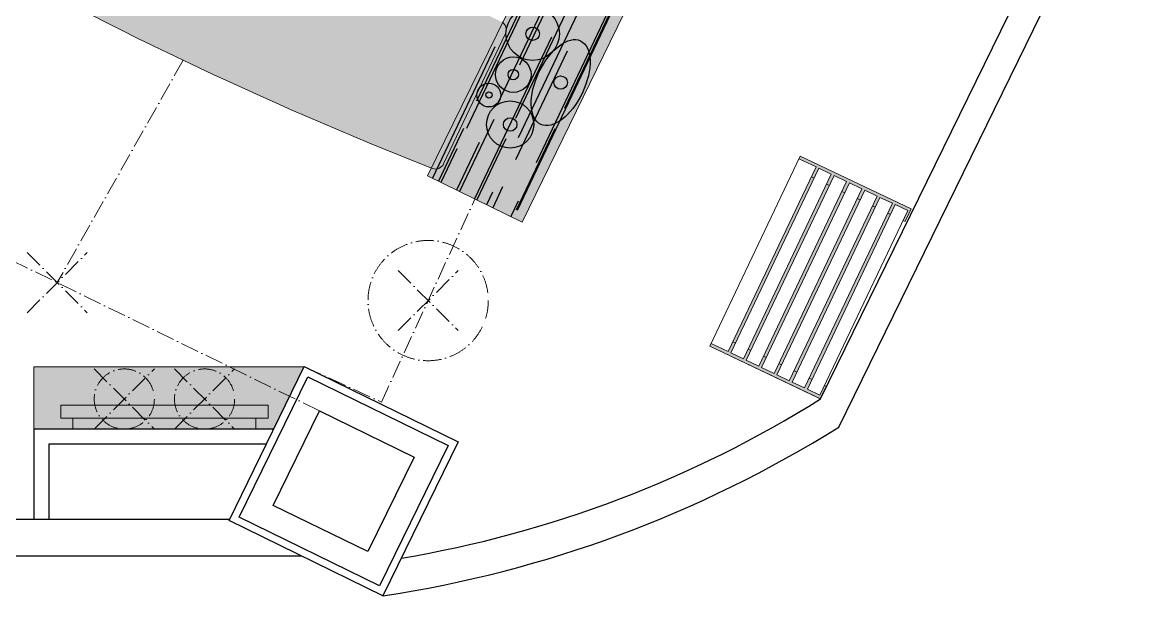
# Model space of a CAD drawing. Header units: millimetres. Extents: x -16811 to 32579, y 147992 to 176118.
# Drawn here: x 16758 to 20432, y 155790 to 157699 of the extents above; entities that cross this region are included whole.
import ezdxf

# ---------------------------------------------------------------- set-up
doc = ezdxf.new("R2010")
doc.units = ezdxf.units.MM
doc.header["$MEASUREMENT"] = 0
doc.header["$PDMODE"] = 3
doc.header["$PDSIZE"] = 100
doc.linetypes.add('ACAD_ISO10W100', pattern=[18, 12, -3, 0, -3])
doc.layers.add('0[34]', color=6, linetype='ACAD_ISO10W100', lineweight=30, plot=False)
for name, color, linetype, lineweight in [('Column[12345]', 7, 'Continuous', 25), ('Furniture[34]', 7, 'Continuous', 20), ('Wall.Furniture[34]', 7, 'Continuous', 20)]:
    doc.layers.add(name, color=color, linetype=linetype, lineweight=lineweight)
for name, color, linetype in [('Hatching[34]', 7, 'Continuous'), ('Toilet Accessories[34]', 7, 'Continuous'), ('Wall[12345]', 7, 'Continuous'), ('Wall[34]', 7, 'Continuous')]:
    doc.layers.add(name, color=color, linetype=linetype)

msp = doc.modelspace()

# ---------------------------------------------------------------- hatches: boundary and pattern name
at = {"layer": 'Hatching[34]'}
h = msp.add_hatch(color=254, dxfattribs=at)
h.set_gradient(color1=(188, 218, 240), color2=(188, 218, 240), centered=1, one_color=1, tint=0.84, name='SPHERICAL')
h.paths.add_polyline_path([(18122.8, 157211.7, 0.381867), (18159.6, 157227.2), (18365.6, 157660.5, 0.381867), (18354.3, 157698.8, 0.007425), (16725.2, 158473.3, 0.407012), (16685.9, 158458.8), (16480, 158025.6, 0.381867), (16491.3, 157987.2, 0.033624)])
h = msp.add_hatch(color=29, dxfattribs=at)
h.set_gradient(color1=(87, 49, 41), color2=(101, 56, 47), one_color=1, tint=0.29)
h.paths.add_polyline_path([(18759.7, 157725.8), (18445.3, 157879.6), (18106.6, 157187.3), (18421, 157033.5)])
at = {"layer": 'Hatching[34]', "true_color": 0x946247}
h = msp.add_hatch(dxfattribs=at)
h.set_pattern_fill('AR-RROOF', color=25, scale=99.980462, angle=244.5761, style=0)
h.set_pattern_definition([(244.576144, (-61028.56, 39339.22), (-4.131996, -241.57837), [1499.7069, -199.9609, 499.9023, -99.9805]), (244.57614, (-61040.5, 39197.66), (163.0191, 33.21078), [299.9414, -32.99355, 599.88277, -74.98535]), (244.576144, (-60973.26, 39257.59), (-162.69854, -498.30792), [799.8437, -139.97265, 399.92185, -99.98046])])
h.paths.add_polyline_path([(18759.7, 157725.8), (18445.3, 157879.6), (18106.6, 157187.3), (18421, 157033.5)])
at = {"layer": 'Hatching[34]'}
h = msp.add_hatch(color=254, dxfattribs=at)
h.set_gradient(color1=(206, 213, 217), one_color=1, tint=1, name='CYLINDER')
h.paths.add_polyline_path([(18544.7, 157660, 0.922606), (18368.5, 157674.2, -0.07146), (18367.5, 157665.8, 0.016173), (18367.4, 157660, 1)])
h.paths.add_polyline_path([(18433.6, 157660, -1), (18478.4, 157660, -1)], flags=16)
h = msp.add_hatch(color=254, dxfattribs=at)
h.set_gradient(color1=(206, 213, 217), one_color=1, tint=1, name='CYLINDER')
edge = h.paths.add_edge_path()
edge.add_ellipse((18549.1, 157497.7), major_axis=(-66.1, -139), ratio=0.519201, start_angle=0, end_angle=360)
h.paths.add_polyline_path([(18571.5, 157497.7, -1), (18526.7, 157497.7, -1)], flags=16)
h = msp.add_hatch(color=254, dxfattribs=at)
h.set_gradient(color1=(206, 213, 217), one_color=1, tint=1, name='CYLINDER')
h.paths.add_polyline_path([(18450.6, 157524.1, 1), (18332.6, 157524.1, 1)])
h.paths.add_polyline_path([(18374.2, 157524.1, -1), (18408.9, 157524.1, -1)], flags=16)
h = msp.add_hatch(color=254, dxfattribs=at)
h.set_gradient(color1=(206, 213, 217), one_color=1, tint=1, name='CYLINDER')
h.paths.add_polyline_path([(18350.1, 157456.1, 0.686308), (18281.1, 157482.7), (18271.3, 157462.1, 0.037963), (18270.9, 157456.1, 1)])
h.paths.add_polyline_path([(18300.2, 157456.1, -1), (18320.7, 157456.1, -1)], flags=16)
h = msp.add_hatch(color=254, dxfattribs=at)
h.set_gradient(color1=(206, 213, 217), one_color=1, tint=1, name='CYLINDER')
h.paths.add_polyline_path([(18302.7, 157358.3, 1), (18459.7, 157358.3, 1)])
h.paths.add_polyline_path([(18403.6, 157358.3, -1), (18358.8, 157358.3, -1)], flags=16)
h = msp.add_hatch(color=19, dxfattribs=at)
h.set_gradient(color1=(65, 37, 27), color2=(126, 72, 53), tint=1, name='INVCURVED')
h.paths.add_polyline_path([(19341.1, 157244.2), (19398.2, 157217), (19382.6, 157184.2), (19391.9, 157179.8), (19407.5, 157212.6), (19449.1, 157192.8), (19433.5, 157160), (19442.8, 157155.6), (19458.4, 157188.4), (19499.9, 157168.6), (19484.3, 157135.9), (19493.6, 157131.4), (19509.2, 157164.2), (19550.7, 157144.5), (19535.1, 157111.7), (19544.4, 157107.3), (19560, 157140.1), (19601.5, 157120.3), (19585.9, 157087.5), (19595.2, 157083.1), (19610.8, 157115.9), (19652.3, 157096.1), (19636.7, 157063.3), (19646, 157058.9), (19661.6, 157091.7), (19703.2, 157072), (19687.6, 157039.2), (19694.3, 157036), (19714.2, 157077.8), (19345.4, 157253.2)])
h = msp.add_hatch(color=25, dxfattribs=at)
h.set_gradient(color1=(158, 91, 66), color2=(129, 74, 54), one_color=1, tint=0.36, name='CURVED')
h.paths.add_polyline_path([(19392, 157179.7), (19382.7, 157184.2), (19253, 156911.4), (19262.3, 156906.9)])
h.paths.add_polyline_path([(19442.8, 157155.6), (19433.5, 157160), (19303.7, 156887), (19313, 156882.5)])
h.paths.add_polyline_path([(19493.7, 157131.4), (19484.4, 157135.8), (19354.4, 156862.6), (19363.7, 156858.1)])
h.paths.add_polyline_path([(19544.5, 157107.2), (19535.2, 157111.6), (19405.1, 156838.1), (19414.4, 156833.7)])
h.paths.add_polyline_path([(19595.3, 157083.1), (19586, 157087.5), (19455.8, 156813.7), (19465.1, 156809.2)])
h.paths.add_polyline_path([(19646.1, 157058.9), (19636.8, 157063.3), (19506.5, 156789.3), (19515.8, 156784.8)])
h = msp.add_hatch(color=25, dxfattribs=at)
h.set_gradient(color1=(158, 91, 66), color2=(126, 72, 53), rotation=180, one_color=1, tint=0.35, name='CURVED')
h.paths.add_polyline_path([(19262.3, 156906.9), (19253, 156911.4), (19121.8, 156635.6), (19131.1, 156631.2)])
h.paths.add_polyline_path([(19313, 156882.5), (19303.7, 156887), (19172.6, 156611.4), (19181.9, 156607)])
h.paths.add_polyline_path([(19363.7, 156858.1), (19354.4, 156862.6), (19223.5, 156587.3), (19232.8, 156582.8)])
h.paths.add_polyline_path([(19414.4, 156833.7), (19405.1, 156838.1), (19274.3, 156563.1), (19283.6, 156558.7)])
h.paths.add_polyline_path([(19465.1, 156809.2), (19455.8, 156813.7), (19325.1, 156538.9), (19334.4, 156534.5)])
h.paths.add_polyline_path([(19515.8, 156784.8), (19506.5, 156789.3), (19375.9, 156514.8), (19385.2, 156510.3)])
h = msp.add_hatch(color=19, dxfattribs=at)
h.set_gradient(color1=(65, 37, 27), color2=(126, 72, 53), rotation=180, tint=1, name='INVCURVED')
h.paths.add_polyline_path([(19106.2, 156602.8), (19049.1, 156630), (19044.8, 156620.9), (19413.6, 156445.5), (19433.5, 156487.4), (19426.7, 156490.6), (19411.1, 156457.8), (19369.6, 156477.5), (19385.2, 156510.3), (19375.9, 156514.8), (19360.3, 156482), (19318.8, 156501.7), (19334.4, 156534.5), (19325.1, 156538.9), (19309.5, 156506.1), (19268, 156525.9), (19283.6, 156558.7), (19274.3, 156563.1), (19258.7, 156530.3), (19217.2, 156550), (19232.8, 156582.8), (19223.5, 156587.3), (19207.9, 156554.5), (19166.3, 156574.2), (19181.9, 156607), (19172.6, 156611.4), (19157, 156578.6), (19115.5, 156598.4), (19131.1, 156631.2), (19121.8, 156635.6)])
h = msp.add_hatch(color=254, dxfattribs=at)
h.set_gradient(color1=(188, 218, 240), rotation=180, centered=1, one_color=1, tint=1)
h.paths.add_polyline_path([(17696.7, 156552.8), (16796.8, 156552.8), (16796.8, 156345.2), (16927.4, 156345.2), (16927.4, 156381.4), (16886.7, 156381.4), (16886.7, 156424.4), (17576.4, 156424.4), (17576.4, 156381.4), (17535.7, 156381.4), (17535.7, 156345.2), (17595.1, 156345.2)])
h = msp.add_hatch(color=6, dxfattribs=at)
h.set_gradient(color1=(244, 246, 245), tint=1, name='CYLINDER')
h.paths.add_polyline_path([(16927.4, 156381.4), (17535.7, 156381.4), (17535.7, 156345.2), (16927.4, 156345.2)])
h.paths.add_polyline_path([(16886.7, 156424.4), (17576.4, 156424.4), (17576.4, 156381.4), (16886.7, 156381.4)])

# ---------------------------------------------------------------- linework, layer by layer
at = {"layer": '0[34]', "lineweight": 0, "ltscale": 5}
for p, q in [((17294, 157572), (16875.1, 156832.4)), ((17747.2, 156405.8), (16002.9, 157259.1)), ((17953.2, 156434.9), (18263.8, 157110.4)), ((17696.7, 156552.8), (17953.2, 156434.9))]:
    msp.add_line(p, q, dxfattribs=at)
for centre, radius in [((18108.5, 156772.6), 200), ((17098, 156445.2), 100), ((17365, 156445.2), 100)]:
    msp.add_circle(centre, radius, dxfattribs=at)
for p in [(16875.1, 156832.4), (18108.5, 156772.6), (17098, 156445.2), (17365, 156445.2)]:
    msp.add_point(p, dxfattribs=at)
at = {"layer": 'Column[12345]'}
msp.add_lwpolyline([(17907.8, 155937.6), (17593.4, 156091.4), (17747.2, 156405.8), (18061.6, 156251.9)], close=True, dxfattribs=at)
at = {"layer": 'Furniture[34]'}
for p, q in [((18365.6, 157660.5), (18159.6, 157227.2)), ((19044.8, 156620.9), (19407.8, 156448.3))]:
    msp.add_line(p, q, dxfattribs=at)
at = {"layer": 'Furniture[34]', "color": 132}
for p, q in [((17696.7, 156552.8), (16796.8, 156552.8)), ((16796.8, 156552.8), (16796.8, 156345.2))]:
    msp.add_line(p, q, dxfattribs=at)
at = {"layer": 'Furniture[34]'}
msp.add_lwpolyline([(19714.3, 157077.7), (19345.5, 157253.1), (19044.8, 156620.9), (19413.6, 156445.5)], dxfattribs=at)
msp.add_lwpolyline([(19714.3, 157077.7), (19345.5, 157253.1), (19044.8, 156620.9), (19413.6, 156445.5)], dxfattribs=at)
at = {"layer": 'Furniture[34]', "color": 43, "true_color": 0xb3ae80}
msp.add_lwpolyline([(19341.2, 157244.1), (19398.3, 157216.9), (19106.2, 156602.8), (19049.1, 156630)], dxfattribs=at)
at = {"layer": 'Furniture[34]', "color": 7}
for points in [[(19345.5, 157253.1), (19714.3, 157077.7), (19694.4, 157035.9), (19687.6, 157039.1)], [(19392, 157179.7), (19382.7, 157184.2)], [(19442.8, 157155.6), (19433.5, 157160)], [(19493.7, 157131.4), (19484.4, 157135.8)], [(19544.5, 157107.2), (19535.2, 157111.6)], [(19595.3, 157083.1), (19586, 157087.5)], [(19646.1, 157058.9), (19636.8, 157063.3)], [(19044.8, 156620.9), (19413.6, 156445.5), (19433.5, 156487.4), (19426.7, 156490.6)], [(19131.1, 156631.2), (19121.8, 156635.6)], [(19181.9, 156607), (19172.6, 156611.4)], [(19232.8, 156582.8), (19223.5, 156587.3)], [(19283.6, 156558.7), (19274.3, 156563.1)], [(19334.4, 156534.5), (19325.1, 156538.9)], [(19385.2, 156510.3), (19375.9, 156514.8)]]:
    msp.add_lwpolyline(points, dxfattribs=at)
at = {"layer": 'Furniture[34]', "color": 43, "true_color": 0xb3ae80}
for points in [[(19407.6, 157212.5), (19449.1, 157192.8), (19157, 156578.6), (19115.5, 156598.4)], [(19458.4, 157188.4), (19500, 157168.6), (19207.9, 156554.5), (19166.3, 156574.2)], [(19509.3, 157164.2), (19550.8, 157144.4), (19258.7, 156530.3), (19217.2, 156550)], [(19560.1, 157140), (19601.6, 157120.3), (19309.5, 156506.1), (19268, 156525.9)], [(19610.9, 157115.8), (19652.4, 157096.1), (19360.3, 156482), (19318.8, 156501.7)], [(19661.7, 157091.7), (19703.2, 157071.9), (19411.1, 156457.8), (19369.6, 156477.5)]]:
    msp.add_lwpolyline(points, close=True, dxfattribs=at)
at = {"layer": 'Furniture[34]'}
for points in [[(16886.7, 156424.4), (17576.4, 156424.4), (17576.4, 156381.4), (16886.7, 156381.4)], [(16927.4, 156381.4), (17535.7, 156381.4), (17535.7, 156345.2), (16927.4, 156345.2)]]:
    msp.add_lwpolyline(points, close=True, dxfattribs=at)
for centre, radius, start, end in [((23066.7, 169716.4), 13446.6, 240.72459, 248.4277), ((18338.5, 157673.3), 30, 334.5761, 58.1769), ((18132.6, 157240), 30, 250.9753, 334.5761)]:
    msp.add_arc(centre, radius, start, end, dxfattribs=at)
at = {"layer": 'Toilet Accessories[34]', "color": 253}
for centre, radius in [((18456, 157660), 88.7), ((18456, 157660), 22.4), ((18391.6, 157524.1), 59), ((18391.6, 157524.1), 17.3), ((18549.1, 157497.7), 22.4), ((18310.5, 157456.1), 39.6), ((18310.5, 157456.1), 10.3), ((18381.2, 157358.3), 78.5), ((18381.2, 157358.3), 22.4)]:
    msp.add_circle(centre, radius, dxfattribs=at)
msp.add_ellipse((18549.1, 157497.7), major_axis=(-66.1, -139), ratio=0.519201, dxfattribs=at)
at = {"layer": 'Wall.Furniture[34]'}
for p, q in [((18445.3, 157879.6), (18106.6, 157187.3)), ((18759.7, 157725.8), (18421, 157033.5)), ((18421, 157033.5), (18106.6, 157187.3)), ((16796.8, 156345.2), (17595.1, 156345.2))]:
    msp.add_line(p, q, dxfattribs=at)
at = {"layer": 'Wall[12345]'}
for points in [[(17958.3, 155790.4), (17446.3, 156040.9), (17696.7, 156552.9), (18208.8, 156302.4)], [(17946.8, 155823.8), (17479.7, 156052.4), (17708.2, 156519.5), (18175.3, 156290.9)]]:
    msp.add_lwpolyline(points, close=True, dxfattribs=at)
at = {"layer": 'Wall[34]'}
for p, q in [((19473.9, 156351.9), (21299.2, 160083.2)), ((19413.6, 156445.5), (20386.6, 158434.6)), ((17595.1, 156345.2), (16796.8, 156345.2)), ((16796.8, 156345.2), (16796.8, 156045.5)), ((17570.7, 156295.2), (16846.8, 156295.2)), ((16846.8, 156295.2), (16846.8, 156045.5)), ((16566.5, 156045.5), (17448.5, 156045.5)), ((17688.1, 155922.6), (16566.5, 155922.6))]:
    msp.add_line(p, q, dxfattribs=at)
for centre, radius, start, end in [((17384.6, 159687), 3824.1, 279.5598, 302.0441), ((17358.8, 159734.8), 3989.7, 278.6423, 302.0153)]:
    msp.add_arc(centre, radius, start, end, dxfattribs=at)

doc.saveas('drawing.dxf')
